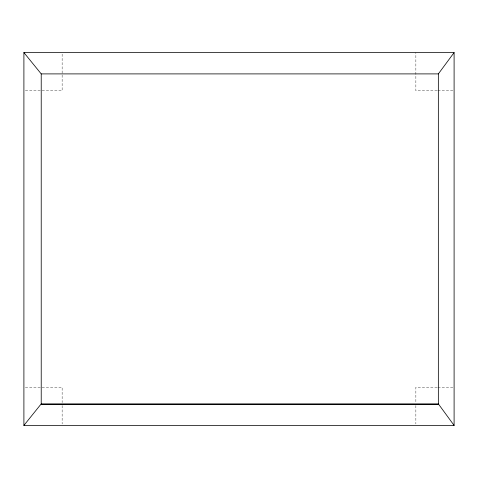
<?xml version="1.0" encoding="UTF-8"?>
<svg xmlns="http://www.w3.org/2000/svg" width="478" height="478" viewBox="0 0 478 478"><rect width="100%" height="100%" fill="white"/><g stroke="black" fill="none" stroke-linecap="round" stroke-linejoin="round"><path stroke-width="0.36" stroke-dasharray="2.39 1.79" d="M25.37 90.82L62.14 90.82L62.14 52.58M437.185 90.82L415.86 90.82L415.86 52.58M437.92 90.82L453.365 90.82M25.37 387.18L62.14 387.18L62.14 402.625M437.185 387.18L415.86 387.18L415.86 402.625M437.92 387.18L453.365 387.18M415.86 405.565L415.86 423.95M62.14 405.565L62.14 423.95"/><path stroke-width="0.72" d="M454.1 425.42L438.35 403.874L438.35 73.899L454.1 52.58L23.9 52.58L23.9 425.42L454.1 425.42L454.1 52.58M23.9 425.42L41.222 403.874L41.222 73.899L23.9 52.58M71.712 404.603L96.885 404.549M41.222 73.899L438.35 73.899M41.222 403.874L438.35 403.874M382.693 404.549L407.859 404.603M69.902 404.543L41.222 404.603L438.35 404.603L69.902 404.543"/></g></svg>
